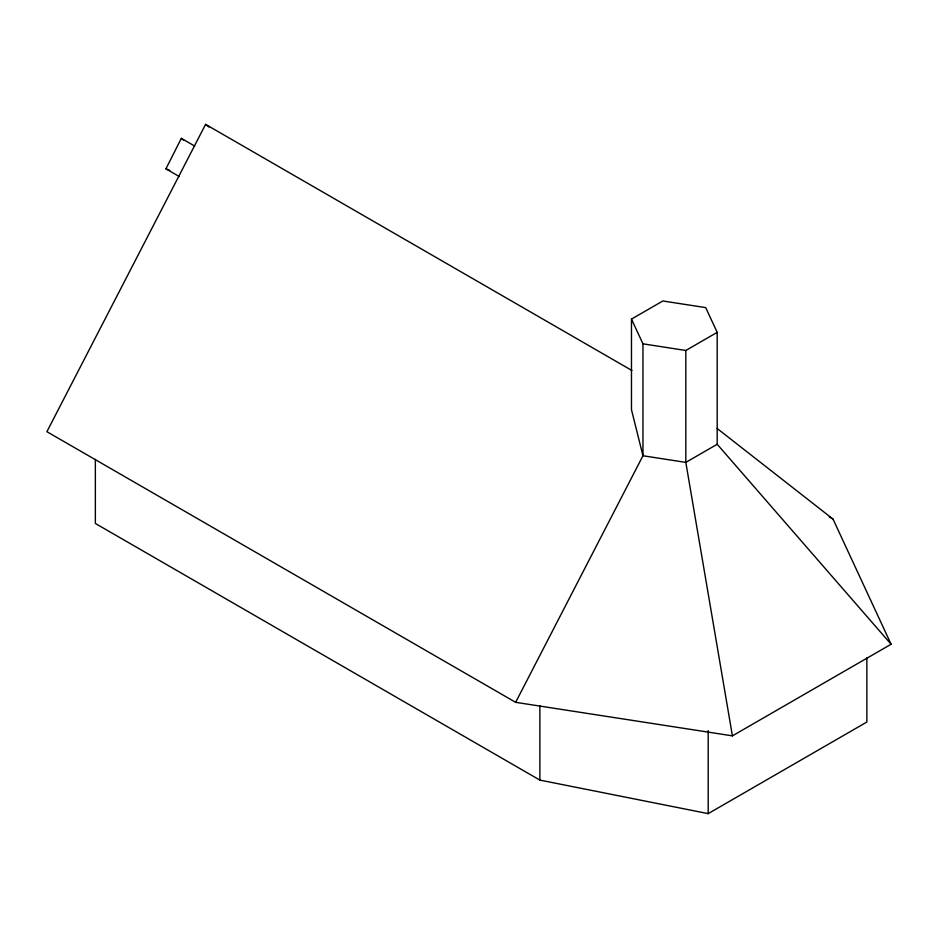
<?xml version="1.0" encoding="UTF-8"?>
<svg xmlns="http://www.w3.org/2000/svg" width="938" height="938" viewBox="0 0 938 938"><rect width="100%" height="100%" fill="white"/><g stroke="black" fill="none" stroke-linecap="round" stroke-linejoin="round"><path stroke-width="1.41" d="M179.24 176.52L165.909 168.828L181.351 138.355L194.682 146.047M631.942 370.51L205.586 124.367L46.9 431.691L515.654 702.328L732.414 735.861L891.1 644.242L833.014 519.089L717.171 428.502M515.654 702.328L642.964 455.751L642.964 343.836L631.473 319.096L662.849 300.981L705.704 307.617L717.195 332.357L717.195 444.272L891.1 644.242M642.964 343.836L685.819 350.472L717.195 332.357M717.195 444.272L685.819 462.387L642.964 455.751L631.473 409.683L631.473 319.096M95.359 459.374L95.359 523.463L539.878 780.099L708.19 813.633L866.864 722.025L866.864 657.925M165.909 168.828L169.778 170.282M829.215 516.897L833.014 519.089M205.586 124.367L209.033 127.064M181.351 138.355L183.555 140.161M732.414 735.861L685.819 462.387L685.819 350.472M708.19 730.608L708.19 813.633M539.878 705.81L539.878 780.099"/></g></svg>
